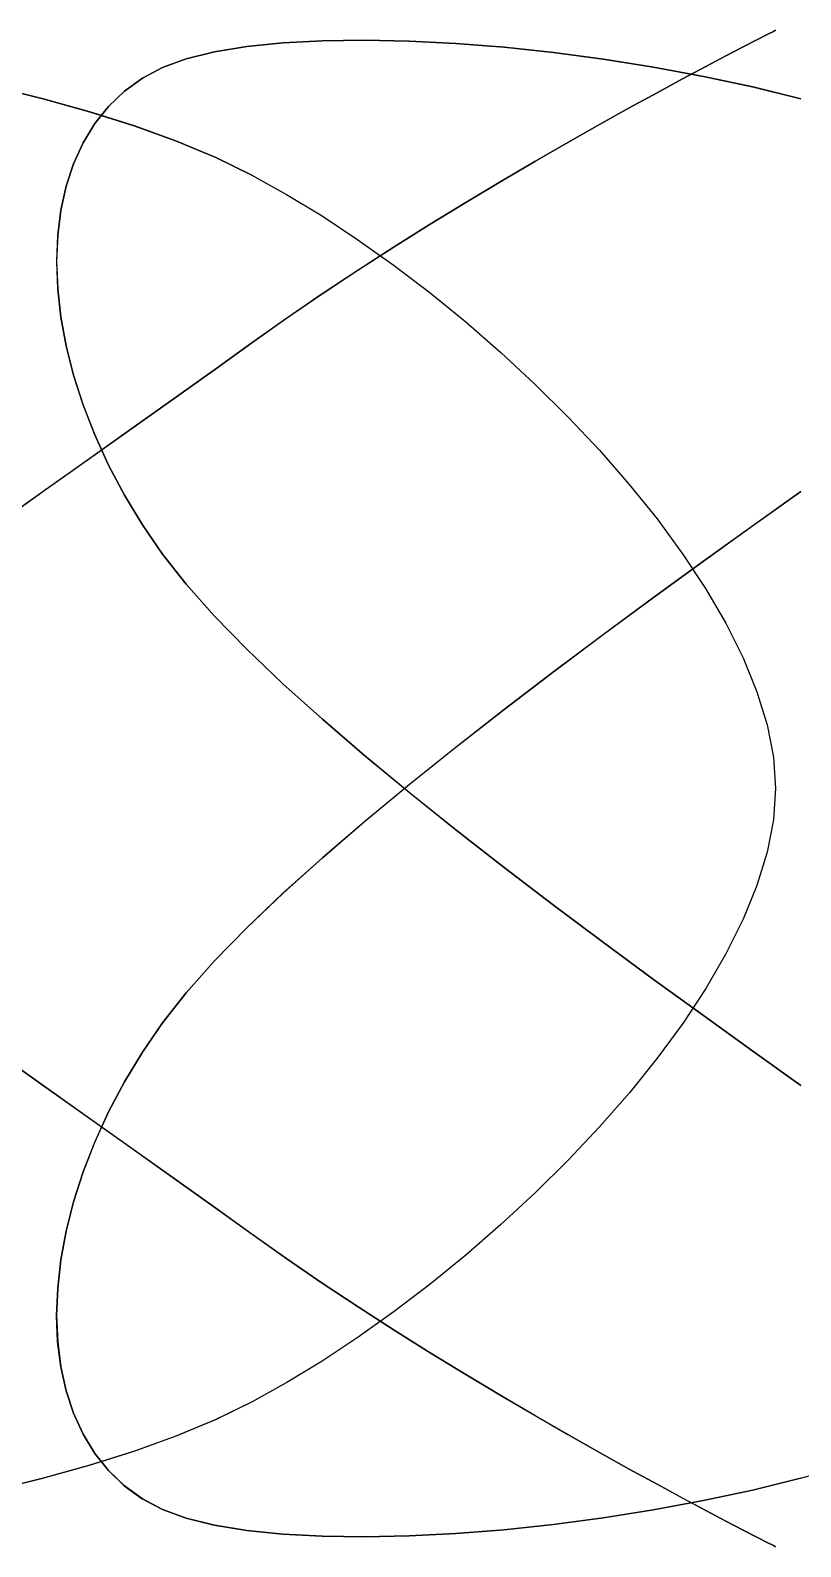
# Model space of a CAD drawing. Header units: metres. Extents: x -872 to 880, y -160 to 160.
# Drawn here: x -397.4 to -234.7, y -160 to 160 of the extents above; entities that cross this region are included whole.
import ezdxf

# ---------------------------------------------------------------- set-up
doc = ezdxf.new("R2010")
doc.units = ezdxf.units.M

msp = doc.modelspace()

# ---------------------------------------------------------------- linework, layer by layer
for p, q in [((-240.45837, 159.7707, -311.76917), (-239.99998, 160.00003, -311.76917)), ((-240.45837, 159.7707, -311.76917), (-239.99998, 160.00003, -311.76917)), ((-239.99998, 160.00003, -311.76917), (-240.4575, 159.77051, -311.76917)), ((-239.99998, 160.00003, -311.76917), (-240.4575, 159.77051, -311.76917)), ((-351.6509, 156.57669, -311.76917), (-344.0233, 157.35823, -311.76917)), ((-351.6509, 156.57669, -311.76917), (-344.0233, 157.35823, -311.76917)), ((-344.02176, 157.3605, -311.76917), (-351.65054, 156.57886, -311.76917)), ((-344.02176, 157.3605, -311.76917), (-351.65054, 156.57886, -311.76917)), ((-344.0233, 157.35823, -311.76917), (-335.70132, 157.80742, -311.76917)), ((-344.0233, 157.35823, -311.76917), (-335.70132, 157.80742, -311.76917)), ((-335.69855, 157.80978, -311.76917), (-344.02176, 157.3605, -311.76917)), ((-335.69855, 157.80978, -311.76917), (-344.02176, 157.3605, -311.76917)), ((-335.70132, 157.80742, -311.76917), (-326.77774, 157.93127, -311.76917)), ((-335.70132, 157.80742, -311.76917), (-326.77774, 157.93127, -311.76917)), ((-326.77356, 157.93372, -311.76917), (-335.69855, 157.80978, -311.76917)), ((-326.77356, 157.93372, -311.76917), (-335.69855, 157.80978, -311.76917)), ((-326.77774, 157.93127, -311.76917), (-317.34518, 157.73683, -311.76917)), ((-326.77774, 157.93127, -311.76917), (-317.34518, 157.73683, -311.76917)), ((-317.33957, 157.73932, -311.76917), (-326.77356, 157.93372, -311.76917)), ((-317.33957, 157.73932, -311.76917), (-326.77356, 157.93372, -311.76917)), ((-317.34518, 157.73683, -311.76917), (-307.49634, 157.23111, -311.76917)), ((-317.34518, 157.73683, -311.76917), (-307.49634, 157.23111, -311.76917)), ((-307.48926, 157.23364, -311.76917), (-317.33957, 157.73932, -311.76917)), ((-307.48926, 157.23364, -311.76917), (-317.33957, 157.73932, -311.76917)), ((-307.49634, 157.23111, -311.76917), (-297.3239, 156.42114, -311.76917)), ((-307.49634, 157.23111, -311.76917), (-297.3239, 156.42114, -311.76917)), ((-297.31534, 156.42369, -311.76917), (-307.48926, 157.23364, -311.76917)), ((-297.31534, 156.42369, -311.76917), (-307.48926, 157.23364, -311.76917)), ((-246.87036, 156.49303, -311.76917), (-243.95088, 157.99683, -311.76917)), ((-246.87036, 156.49303, -311.76917), (-243.95088, 157.99683, -311.76917)), ((-243.94807, 157.99623, -311.76917), (-246.86653, 156.4922, -311.76917)), ((-243.94807, 157.99623, -311.76917), (-246.86653, 156.4922, -311.76917)), ((-243.95088, 157.99683, -311.76917), (-241.79445, 159.09618, -311.76917)), ((-243.95088, 157.99683, -311.76917), (-241.79445, 159.09618, -311.76917)), ((-241.79263, 159.0958, -311.76917), (-243.94807, 157.99623, -311.76917)), ((-241.79263, 159.0958, -311.76917), (-243.94807, 157.99623, -311.76917)), ((-241.79445, 159.09618, -311.76917), (-240.45837, 159.7707, -311.76917)), ((-241.79445, 159.09618, -311.76917), (-240.45837, 159.7707, -311.76917)), ((-240.4575, 159.77051, -311.76917), (-241.79263, 159.0958, -311.76917)), ((-240.4575, 159.77051, -311.76917), (-241.79263, 159.0958, -311.76917)), ((-364.45398, 153.99033, -311.76917), (-369.44318, 152.16939, -311.76917)), ((-364.45398, 153.99033, -311.76917), (-369.44318, 152.16939, -311.76917)), ((-369.44098, 152.16779, -311.76917), (-364.45245, 153.98848, -311.76917)), ((-369.44098, 152.16779, -311.76917), (-364.45245, 153.98848, -311.76917)), ((-358.4922, 155.45781, -311.76917), (-364.45398, 153.99033, -311.76917)), ((-358.4922, 155.45781, -311.76917), (-364.45398, 153.99033, -311.76917)), ((-364.45245, 153.98848, -311.76917), (-358.49152, 155.45578, -311.76917)), ((-364.45245, 153.98848, -311.76917), (-358.49152, 155.45578, -311.76917)), ((-351.65054, 156.57886, -311.76917), (-358.4922, 155.45781, -311.76917)), ((-351.65054, 156.57886, -311.76917), (-358.4922, 155.45781, -311.76917)), ((-358.49152, 155.45578, -311.76917), (-351.6509, 156.57669, -311.76917)), ((-358.49152, 155.45578, -311.76917), (-351.6509, 156.57669, -311.76917)), ((-297.3239, 156.42114, -311.76917), (-286.9206, 155.31395, -311.76917)), ((-297.3239, 156.42114, -311.76917), (-286.9206, 155.31395, -311.76917)), ((-286.9105, 155.3165, -311.76917), (-297.31534, 156.42369, -311.76917)), ((-286.9105, 155.3165, -311.76917), (-297.31534, 156.42369, -311.76917)), ((-286.9206, 155.31395, -311.76917), (-276.379, 153.91655, -311.76917)), ((-286.9206, 155.31395, -311.76917), (-276.379, 153.91655, -311.76917)), ((-276.36746, 153.9191, -311.76917), (-286.9105, 155.3165, -311.76917)), ((-276.36746, 153.9191, -311.76917), (-286.9105, 155.3165, -311.76917)), ((-276.379, 153.91655, -311.76917), (-265.7919, 152.23596, -311.76917)), ((-276.379, 153.91655, -311.76917), (-265.7919, 152.23596, -311.76917)), ((-265.77893, 152.23851, -311.76917), (-276.36746, 153.9191, -311.76917)), ((-265.77893, 152.23851, -311.76917), (-276.36746, 153.9191, -311.76917)), ((-254.76915, 152.3536, -311.76917), (-250.49556, 154.60516, -311.76917)), ((-254.76915, 152.3536, -311.76917), (-250.49556, 154.60516, -311.76917)), ((-250.49068, 154.60408, -311.76917), (-254.76321, 152.35226, -311.76917)), ((-250.49068, 154.60408, -311.76917), (-254.76321, 152.35226, -311.76917)), ((-250.49556, 154.60516, -311.76917), (-246.87036, 156.49303, -311.76917)), ((-250.49556, 154.60516, -311.76917), (-246.87036, 156.49303, -311.76917)), ((-246.86653, 156.4922, -311.76917), (-250.49068, 154.60408, -311.76917)), ((-246.86653, 156.4922, -311.76917), (-250.49068, 154.60408, -311.76917)), ((-369.44318, 152.16939, -311.76917), (-373.69156, 149.91196, -311.76917)), ((-369.44318, 152.16939, -311.76917), (-373.69156, 149.91196, -311.76917)), ((-373.68884, 149.91064, -311.76917), (-369.44098, 152.16779, -311.76917)), ((-373.68884, 149.91064, -311.76917), (-369.44098, 152.16779, -311.76917)), ((-265.7919, 152.23596, -311.76917), (-255.25192, 150.27922, -311.76917)), ((-265.7919, 152.23596, -311.76917), (-255.25192, 150.27922, -311.76917)), ((-255.23761, 150.28177, -311.76917), (-265.77893, 152.23851, -311.76917)), ((-255.23761, 150.28177, -311.76917), (-265.77893, 152.23851, -311.76917)), ((-259.63382, 149.75873, -311.76917), (-254.76915, 152.3536, -311.76917)), ((-259.63382, 149.75873, -311.76917), (-254.76915, 152.3536, -311.76917)), ((-254.76321, 152.35226, -311.76917), (-259.62683, 149.75713, -311.76917)), ((-254.76321, 152.35226, -311.76917), (-259.62683, 149.75713, -311.76917)), ((-404.85175, 148.05334, -311.76917), (-394.6841, 145.56537, -311.76917)), ((-404.85175, 148.05334, -311.76917), (-394.6841, 145.56537, -311.76917)), ((-394.66742, 145.56792, -311.76917), (-404.8362, 148.0559, -311.76917)), ((-394.66742, 145.56792, -311.76917), (-404.8362, 148.0559, -311.76917)), ((-373.69156, 149.91196, -311.76917), (-377.49274, 147.16093, -311.76917)), ((-373.69156, 149.91196, -311.76917), (-377.49274, 147.16093, -311.76917)), ((-377.4895, 147.15996, -311.76917), (-373.68884, 149.91064, -311.76917)), ((-377.4895, 147.15996, -311.76917), (-373.68884, 149.91064, -311.76917)), ((-265.03223, 146.84091, -311.76917), (-259.63382, 149.75873, -311.76917)), ((-265.03223, 146.84091, -311.76917), (-259.63382, 149.75873, -311.76917)), ((-259.62683, 149.75713, -311.76917), (-265.02417, 146.83905, -311.76917)), ((-259.62683, 149.75713, -311.76917), (-265.02417, 146.83905, -311.76917)), ((-255.25192, 150.27922, -311.76917), (-244.85176, 148.05334, -311.76917)), ((-255.25192, 150.27922, -311.76917), (-244.85176, 148.05334, -311.76917)), ((-244.83621, 148.0559, -311.76917), (-255.23761, 150.28177, -311.76917)), ((-244.83621, 148.0559, -311.76917), (-255.23761, 150.28177, -311.76917)), ((-244.85176, 148.05334, -311.76917), (-234.68411, 145.56537, -311.76917)), ((-244.85176, 148.05334, -311.76917), (-234.68411, 145.56537, -311.76917)), ((-234.66743, 145.56792, -311.76917), (-244.83621, 148.0559, -311.76917)), ((-234.66743, 145.56792, -311.76917), (-244.83621, 148.0559, -311.76917)), ((-394.6841, 145.56537, -311.76917), (-384.84164, 142.82231, -311.76917)), ((-394.6841, 145.56537, -311.76917), (-384.84164, 142.82231, -311.76917)), ((-384.82397, 142.82486, -311.76917), (-394.66742, 145.56792, -311.76917)), ((-384.82397, 142.82486, -311.76917), (-394.66742, 145.56792, -311.76917)), ((-377.49274, 147.16093, -311.76917), (-380.84668, 143.94806, -311.76917)), ((-377.49274, 147.16093, -311.76917), (-380.84668, 143.94806, -311.76917)), ((-380.84302, 143.94746, -311.76917), (-377.4895, 147.15996, -311.76917)), ((-380.84302, 143.94746, -311.76917), (-377.4895, 147.15996, -311.76917)), ((-270.9071, 143.62054, -311.76917), (-265.03223, 146.84091, -311.76917)), ((-270.9071, 143.62054, -311.76917), (-265.03223, 146.84091, -311.76917)), ((-265.02417, 146.83905, -311.76917), (-270.89795, 143.61842, -311.76917)), ((-265.02417, 146.83905, -311.76917), (-270.89795, 143.61842, -311.76917)), ((-384.84164, 142.82231, -311.76917), (-375.41705, 139.83119, -311.76917)), ((-384.84164, 142.82231, -311.76917), (-375.41705, 139.83119, -311.76917)), ((-375.39856, 139.83376, -311.76917), (-384.82397, 142.82486, -311.76917)), ((-375.39856, 139.83376, -311.76917), (-384.82397, 142.82486, -311.76917)), ((-380.84668, 143.94806, -311.76917), (-383.75336, 140.30508, -311.76917)), ((-380.84668, 143.94806, -311.76917), (-383.75336, 140.30508, -311.76917)), ((-383.74933, 140.30493, -311.76917), (-380.84302, 143.94746, -311.76917)), ((-383.74933, 140.30493, -311.76917), (-380.84302, 143.94746, -311.76917)), ((-277.20105, 140.11798, -311.76917), (-270.9071, 143.62054, -311.76917)), ((-277.20105, 140.11798, -311.76917), (-270.9071, 143.62054, -311.76917)), ((-270.89795, 143.61842, -311.76917), (-277.1909, 140.11563, -311.76917)), ((-270.89795, 143.61842, -311.76917), (-277.1909, 140.11563, -311.76917)), ((-383.75336, 140.30508, -311.76917), (-386.21283, 136.26378, -311.76917)), ((-383.75336, 140.30508, -311.76917), (-386.21283, 136.26378, -311.76917)), ((-386.20844, 136.26411, -311.76917), (-383.74933, 140.30493, -311.76917)), ((-386.20844, 136.26411, -311.76917), (-383.74933, 140.30493, -311.76917)), ((-375.41705, 139.83119, -311.76917), (-366.50302, 136.59903, -311.76917)), ((-375.41705, 139.83119, -311.76917), (-366.50302, 136.59903, -311.76917)), ((-366.48392, 136.60162, -311.76917), (-375.39856, 139.83376, -311.76917)), ((-366.48392, 136.60162, -311.76917), (-375.39856, 139.83376, -311.76917)), ((-283.85675, 136.35362, -311.76917), (-277.20105, 140.11798, -311.76917)), ((-283.85675, 136.35362, -311.76917), (-277.20105, 140.11798, -311.76917)), ((-277.1909, 140.11563, -311.76917), (-283.8456, 136.35104, -311.76917)), ((-277.1909, 140.11563, -311.76917), (-283.8456, 136.35104, -311.76917)), ((-386.21283, 136.26378, -311.76917), (-388.22504, 131.85591, -311.76917)), ((-386.21283, 136.26378, -311.76917), (-388.22504, 131.85591, -311.76917)), ((-388.2204, 131.85675, -311.76917), (-386.20844, 136.26411, -311.76917)), ((-388.2204, 131.85675, -311.76917), (-386.20844, 136.26411, -311.76917)), ((-366.50302, 136.59903, -311.76917), (-358.1922, 133.13286, -311.76917)), ((-366.50302, 136.59903, -311.76917), (-358.1922, 133.13286, -311.76917)), ((-358.1727, 133.1355, -311.76917), (-366.48392, 136.60162, -311.76917)), ((-358.1727, 133.1355, -311.76917), (-366.48392, 136.60162, -311.76917)), ((-290.81696, 132.34784, -311.76917), (-283.85675, 136.35362, -311.76917)), ((-290.81696, 132.34784, -311.76917), (-283.85675, 136.35362, -311.76917)), ((-283.8456, 136.35104, -311.76917), (-290.80484, 132.34505, -311.76917)), ((-283.8456, 136.35104, -311.76917), (-290.80484, 132.34505, -311.76917)), ((-388.22504, 131.85591, -311.76917), (-389.79004, 127.11323, -311.76917)), ((-388.22504, 131.85591, -311.76917), (-389.79004, 127.11323, -311.76917)), ((-389.78516, 127.1146, -311.76917), (-388.2204, 131.85675, -311.76917)), ((-389.78516, 127.1146, -311.76917), (-388.2204, 131.85675, -311.76917)), ((-358.1922, 133.13286, -311.76917), (-350.57733, 129.4397, -311.76917)), ((-358.1922, 133.13286, -311.76917), (-350.57733, 129.4397, -311.76917)), ((-350.55762, 129.44241, -311.76917), (-358.1727, 133.1355, -311.76917)), ((-350.55762, 129.44241, -311.76917), (-358.1727, 133.1355, -311.76917)), ((-298.0243, 128.121, -311.76917), (-290.81696, 132.34784, -311.76917)), ((-298.0243, 128.121, -311.76917), (-290.81696, 132.34784, -311.76917)), ((-290.80484, 132.34505, -311.76917), (-298.01126, 128.11803, -311.76917)), ((-290.80484, 132.34505, -311.76917), (-298.01126, 128.11803, -311.76917)), ((-350.57733, 129.4397, -311.76917), (-343.2452, 125.3753, -311.76917)), ((-350.57733, 129.4397, -311.76917), (-343.2452, 125.3753, -311.76917)), ((-305.42142, 123.6935, -311.76917), (-298.0243, 128.121, -311.76917)), ((-305.42142, 123.6935, -311.76917), (-298.0243, 128.121, -311.76917)), ((-298.01126, 128.11803, -311.76917), (-305.40753, 123.69037, -311.76917)), ((-298.01126, 128.11803, -311.76917), (-305.40753, 123.69037, -311.76917)), ((-389.79004, 127.11323, -311.76917), (-390.90784, 122.0675, -311.76917)), ((-389.79004, 127.11323, -311.76917), (-390.90784, 122.0675, -311.76917)), ((-390.90277, 122.06942, -311.76917), (-389.78516, 127.1146, -311.76917)), ((-390.90277, 122.06942, -311.76917), (-389.78516, 127.1146, -311.76917)), ((-343.2452, 125.3753, -311.76917), (-335.75903, 120.81729, -311.76917)), ((-343.2452, 125.3753, -311.76917), (-335.75903, 120.81729, -311.76917)), ((-390.90784, 122.0675, -311.76917), (-391.57837, 116.75047, -311.76917)), ((-390.90784, 122.0675, -311.76917), (-391.57837, 116.75047, -311.76917)), ((-391.57318, 116.75295, -311.76917), (-390.90277, 122.06942, -311.76917)), ((-391.57318, 116.75295, -311.76917), (-390.90277, 122.06942, -311.76917)), ((-312.95105, 119.0857, -311.76917), (-305.42142, 123.6935, -311.76917)), ((-312.95105, 119.0857, -311.76917), (-305.42142, 123.6935, -311.76917)), ((-305.40753, 123.69037, -311.76917), (-312.93637, 119.08245, -311.76917)), ((-305.40753, 123.69037, -311.76917), (-312.93637, 119.08245, -311.76917)), ((-335.75903, 120.81729, -311.76917), (-328.17615, 115.80573, -311.76917)), ((-335.75903, 120.81729, -311.76917), (-328.17615, 115.80573, -311.76917)), ((-320.55585, 114.31799, -311.76917), (-312.95105, 119.0857, -311.76917)), ((-320.55585, 114.31799, -311.76917), (-312.95105, 119.0857, -311.76917)), ((-312.93637, 119.08245, -311.76917), (-320.54047, 114.31466, -311.76917)), ((-312.93637, 119.08245, -311.76917), (-320.54047, 114.31466, -311.76917)), ((-391.57837, 116.75047, -311.76917), (-391.80173, 111.193924, -311.76917)), ((-391.57837, 116.75047, -311.76917), (-391.80173, 111.193924, -311.76917)), ((-391.79645, 111.19696, -311.76917), (-391.57318, 116.75295, -311.76917)), ((-391.79645, 111.19696, -311.76917), (-391.57318, 116.75295, -311.76917)), ((-328.17615, 115.80573, -311.76917), (-320.55383, 110.380646, -311.76917)), ((-328.17615, 115.80573, -311.76917), (-320.55383, 110.380646, -311.76917)), ((-328.17847, 109.41074, -311.76917), (-320.55585, 114.31799, -311.76917)), ((-328.17847, 109.41074, -311.76917), (-320.55585, 114.31799, -311.76917)), ((-320.54047, 114.31466, -311.76917), (-328.16248, 109.40737, -311.76917)), ((-320.54047, 114.31466, -311.76917), (-328.16248, 109.40737, -311.76917)), ((-391.80173, 111.193924, -311.76917), (-391.57788, 105.42961, -311.76917)), ((-391.80173, 111.193924, -311.76917), (-391.57788, 105.42961, -311.76917)), ((-391.57257, 105.43319, -311.76917), (-391.79645, 111.19696, -311.76917)), ((-391.57257, 105.43319, -311.76917), (-391.79645, 111.19696, -311.76917)), ((-335.76163, 104.38434, -311.76917), (-328.17847, 109.41074, -311.76917)), ((-335.76163, 104.38434, -311.76917), (-328.17847, 109.41074, -311.76917)), ((-328.16248, 109.40737, -311.76917), (-335.7451, 104.380974, -311.76917)), ((-328.16248, 109.40737, -311.76917), (-335.7451, 104.380974, -311.76917)), ((-320.55383, 110.380646, -311.76917), (-312.94946, 104.58205, -311.76917)), ((-320.55383, 110.380646, -311.76917), (-312.94946, 104.58205, -311.76917)), ((-391.57788, 105.42961, -311.76917), (-390.9068, 99.48929, -311.76917)), ((-391.57788, 105.42961, -311.76917), (-390.9068, 99.48929, -311.76917)), ((-390.90152, 99.4934, -311.76917), (-391.57257, 105.43319, -311.76917)), ((-390.90152, 99.4934, -311.76917), (-391.57257, 105.43319, -311.76917)), ((-343.248, 99.259155, -311.76917), (-335.76163, 104.38434, -311.76917)), ((-343.248, 99.259155, -311.76917), (-335.76163, 104.38434, -311.76917)), ((-335.7451, 104.380974, -311.76917), (-343.23102, 99.255844, -311.76917)), ((-335.7451, 104.380974, -311.76917), (-343.23102, 99.255844, -311.76917)), ((-312.94946, 104.58205, -311.76917), (-305.42026, 98.44996, -311.76917)), ((-312.94946, 104.58205, -311.76917), (-305.42026, 98.44996, -311.76917)), ((-390.9068, 99.48929, -311.76917), (-389.7885, 93.404724, -311.76917)), ((-390.9068, 99.48929, -311.76917), (-389.7885, 93.404724, -311.76917)), ((-389.78333, 93.40934, -311.76917), (-390.90152, 99.4934, -311.76917)), ((-389.78333, 93.40934, -311.76917), (-390.90152, 99.4934, -311.76917)), ((-350.58023, 94.055595, -311.76917), (-343.248, 99.259155, -311.76917)), ((-350.58023, 94.055595, -311.76917), (-343.248, 99.259155, -311.76917)), ((-343.23102, 99.255844, -311.76917), (-350.56293, 94.05237, -311.76917)), ((-343.23102, 99.255844, -311.76917), (-350.56293, 94.05237, -311.76917)), ((-305.42026, 98.44996, -311.76917), (-298.02356, 92.0244, -311.76917)), ((-305.42026, 98.44996, -311.76917), (-298.02356, 92.0244, -311.76917)), ((-389.7885, 93.404724, -311.76917), (-388.22305, 87.20768, -311.76917)), ((-389.7885, 93.404724, -311.76917), (-388.22305, 87.20768, -311.76917)), ((-388.21796, 87.21276, -311.76917), (-389.78333, 93.40934, -311.76917)), ((-388.21796, 87.21276, -311.76917), (-389.78333, 93.40934, -311.76917)), ((-358.19513, 88.58215, -311.76917), (-350.58023, 94.055595, -311.76917)), ((-358.19513, 88.58215, -311.76917), (-350.58023, 94.055595, -311.76917)), ((-350.56293, 94.05237, -311.76917), (-358.17755, 88.5791, -311.76917)), ((-350.56293, 94.05237, -311.76917), (-358.17755, 88.5791, -311.76917)), ((-298.02356, 92.0244, -311.76917), (-290.8167, 85.34539, -311.76917)), ((-298.02356, 92.0244, -311.76917), (-290.8167, 85.34539, -311.76917)), ((-388.22305, 87.20768, -311.76917), (-386.2104, 80.92991, -311.76917)), ((-388.22305, 87.20768, -311.76917), (-386.2104, 80.92991, -311.76917)), ((-386.2054, 80.93542, -311.76917), (-388.21796, 87.21276, -311.76917)), ((-386.2054, 80.93542, -311.76917), (-388.21796, 87.21276, -311.76917)), ((-366.50586, 82.66341, -311.76917), (-358.19513, 88.58215, -311.76917)), ((-366.50586, 82.66341, -311.76917), (-358.19513, 88.58215, -311.76917)), ((-358.17755, 88.5791, -311.76917), (-366.48816, 82.660645, -311.76917)), ((-358.17755, 88.5791, -311.76917), (-366.48816, 82.660645, -311.76917)), ((-290.8167, 85.34539, -311.76917), (-283.85696, 78.45295, -311.76917)), ((-290.8167, 85.34539, -311.76917), (-283.85696, 78.45295, -311.76917)), ((-386.2104, 80.92991, -311.76917), (-383.75052, 74.60318, -311.76917)), ((-386.2104, 80.92991, -311.76917), (-383.75052, 74.60318, -311.76917)), ((-383.74573, 74.60906, -311.76917), (-386.2054, 80.93542, -311.76917)), ((-383.74573, 74.60906, -311.76917), (-386.2054, 80.93542, -311.76917)), ((-375.4198, 76.34373, -311.76917), (-366.50586, 82.66341, -311.76917)), ((-375.4198, 76.34373, -311.76917), (-366.50586, 82.66341, -311.76917)), ((-366.48816, 82.660645, -311.76917), (-375.40204, 76.34133, -311.76917)), ((-366.48816, 82.660645, -311.76917), (-375.40204, 76.34133, -311.76917)), ((-283.85696, 78.45295, -311.76917), (-277.20166, 71.3871, -311.76917)), ((-283.85696, 78.45295, -311.76917), (-277.20166, 71.3871, -311.76917)), ((-384.84424, 69.66748, -311.76917), (-375.4198, 76.34373, -311.76917)), ((-384.84424, 69.66748, -311.76917), (-375.4198, 76.34373, -311.76917)), ((-375.40204, 76.34133, -311.76917), (-384.82648, 69.66553, -311.76917)), ((-375.40204, 76.34133, -311.76917), (-384.82648, 69.66553, -311.76917)), ((-383.75052, 74.60318, -311.76917), (-380.84344, 68.25925, -311.76917)), ((-383.75052, 74.60318, -311.76917), (-380.84344, 68.25925, -311.76917)), ((-380.83893, 68.26544, -311.76917), (-383.74573, 74.60906, -311.76917)), ((-380.83893, 68.26544, -311.76917), (-383.74573, 74.60906, -311.76917)), ((-277.20166, 71.3871, -311.76917), (-270.90808, 64.18786, -311.76917)), ((-277.20166, 71.3871, -311.76917), (-270.90808, 64.18786, -311.76917)), ((-394.68652, 62.67904, -311.76917), (-384.84424, 69.66748, -311.76917)), ((-394.68652, 62.67904, -311.76917), (-384.84424, 69.66748, -311.76917)), ((-384.82648, 69.66553, -311.76917), (-394.66882, 62.67759, -311.76917)), ((-384.82648, 69.66553, -311.76917), (-394.66882, 62.67759, -311.76917)), ((-380.84344, 68.25925, -311.76917), (-377.48923, 61.92988, -311.76917)), ((-380.84344, 68.25925, -311.76917), (-377.48923, 61.92988, -311.76917)), ((-377.485, 61.936317, -311.76917), (-380.83893, 68.26544, -311.76917)), ((-377.485, 61.936317, -311.76917), (-380.83893, 68.26544, -311.76917)), ((-270.90808, 64.18786, -311.76917), (-265.03357, 56.89525, -311.76917)), ((-270.90808, 64.18786, -311.76917), (-265.03357, 56.89525, -311.76917)), ((-404.85397, 55.422775, -311.76917), (-394.68652, 62.67904, -311.76917)), ((-404.85397, 55.422775, -311.76917), (-394.68652, 62.67904, -311.76917)), ((-394.66882, 62.67759, -311.76917), (-404.8364, 55.421875, -311.76917)), ((-394.66882, 62.67759, -311.76917), (-404.8364, 55.421875, -311.76917)), ((-377.48923, 61.92988, -311.76917), (-373.6878, 55.64683, -311.76917)), ((-377.48923, 61.92988, -311.76917), (-373.6878, 55.64683, -311.76917)), ((-373.68387, 55.65344, -311.76917), (-377.485, 61.936317, -311.76917)), ((-373.68387, 55.65344, -311.76917), (-377.485, 61.936317, -311.76917)), ((-244.85397, 55.422775, -311.76917), (-234.68652, 62.67904, -311.76917)), ((-244.85397, 55.422775, -311.76917), (-234.68652, 62.67904, -311.76917)), ((-234.66882, 62.67759, -311.76917), (-244.8364, 55.421875, -311.76917)), ((-234.66882, 62.67759, -311.76917), (-244.8364, 55.421875, -311.76917)), ((-373.6878, 55.64683, -311.76917), (-369.4392, 49.441868, -311.76917)), ((-373.6878, 55.64683, -311.76917), (-369.4392, 49.441868, -311.76917)), ((-369.43567, 49.448593, -311.76917), (-373.68387, 55.65344, -311.76917)), ((-369.43567, 49.448593, -311.76917), (-373.68387, 55.65344, -311.76917)), ((-265.03357, 56.89525, -311.76917), (-259.63538, 49.549286, -311.76917)), ((-265.03357, 56.89525, -311.76917), (-259.63538, 49.549286, -311.76917)), ((-255.25389, 47.943054, -311.76917), (-244.85397, 55.422775, -311.76917)), ((-255.25389, 47.943054, -311.76917), (-244.85397, 55.422775, -311.76917)), ((-244.8364, 55.421875, -311.76917), (-255.23653, 47.942738, -311.76917)), ((-244.8364, 55.421875, -311.76917), (-255.23653, 47.942738, -311.76917)), ((-369.4392, 49.441868, -311.76917), (-364.44986, 43.095127, -311.76917)), ((-369.4392, 49.441868, -311.76917), (-364.44986, 43.095127, -311.76917)), ((-364.44678, 43.10183, -311.76917), (-369.43567, 49.448593, -311.76917)), ((-364.44678, 43.10183, -311.76917), (-369.43567, 49.448593, -311.76917)), ((-259.63538, 49.549286, -311.76917), (-254.77089, 42.189995, -311.76917)), ((-259.63538, 49.549286, -311.76917), (-254.77089, 42.189995, -311.76917)), ((-265.79364, 40.284245, -311.76917), (-255.25389, 47.943054, -311.76917)), ((-265.79364, 40.284245, -311.76917), (-255.25389, 47.943054, -311.76917)), ((-255.23653, 47.942738, -311.76917), (-265.77652, 40.28454, -311.76917)), ((-255.23653, 47.942738, -311.76917), (-265.77652, 40.28454, -311.76917)), ((-364.44986, 43.095127, -311.76917), (-358.488, 36.39512, -311.76917)), ((-364.44986, 43.095127, -311.76917), (-358.488, 36.39512, -311.76917)), ((-358.48553, 36.401722, -311.76917), (-364.44678, 43.10183, -311.76917)), ((-358.48553, 36.401722, -311.76917), (-364.44678, 43.10183, -311.76917)), ((-254.77089, 42.189995, -311.76917), (-250.49736, 34.85739, -311.76917)), ((-254.77089, 42.189995, -311.76917), (-250.49736, 34.85739, -311.76917)), ((-276.38052, 32.49072, -311.76917), (-265.79364, 40.284245, -311.76917)), ((-276.38052, 32.49072, -311.76917), (-265.79364, 40.284245, -311.76917)), ((-265.77652, 40.28454, -311.76917), (-276.3637, 32.49164, -311.76917)), ((-265.77652, 40.28454, -311.76917), (-276.3637, 32.49164, -311.76917)), ((-358.488, 36.39512, -311.76917), (-351.64636, 29.386211, -311.76917)), ((-358.488, 36.39512, -311.76917), (-351.64636, 29.386211, -311.76917)), ((-351.6446, 29.392637, -311.76917), (-358.48553, 36.401722, -311.76917)), ((-351.6446, 29.392637, -311.76917), (-358.48553, 36.401722, -311.76917)), ((-286.92188, 24.606842, -311.76917), (-276.38052, 32.49072, -311.76917)), ((-286.92188, 24.606842, -311.76917), (-276.38052, 32.49072, -311.76917)), ((-276.3637, 32.49164, -311.76917), (-286.90546, 24.60839, -311.76917)), ((-276.3637, 32.49164, -311.76917), (-286.90546, 24.60839, -311.76917)), ((-250.49736, 34.85739, -311.76917), (-246.8721, 27.591497, -311.76917)), ((-250.49736, 34.85739, -311.76917), (-246.8721, 27.591497, -311.76917)), ((-351.64636, 29.386211, -311.76917), (-344.01758, 22.112762, -311.76917)), ((-351.64636, 29.386211, -311.76917), (-344.01758, 22.112762, -311.76917)), ((-344.01663, 22.118942, -311.76917), (-351.6446, 29.392637, -311.76917)), ((-344.01663, 22.118942, -311.76917), (-351.6446, 29.392637, -311.76917)), ((-246.8721, 27.591497, -311.76917), (-243.95242, 20.432333, -311.76917)), ((-246.8721, 27.591497, -311.76917), (-243.95242, 20.432333, -311.76917)), ((-297.325, 16.676987, -311.76917), (-286.92188, 24.606842, -311.76917)), ((-297.325, 16.676987, -311.76917), (-286.92188, 24.606842, -311.76917)), ((-286.90546, 24.60839, -311.76917), (-297.309, 16.679155, -311.76917)), ((-286.90546, 24.60839, -311.76917), (-297.309, 16.679155, -311.76917)), ((-344.01758, 22.112762, -311.76917), (-335.6944, 14.619129, -311.76917)), ((-344.01758, 22.112762, -311.76917), (-335.6944, 14.619129, -311.76917)), ((-335.69437, 14.625005, -311.76917), (-344.01663, 22.118942, -311.76917)), ((-335.69437, 14.625005, -311.76917), (-344.01663, 22.118942, -311.76917)), ((-243.95242, 20.432333, -311.76917), (-241.79564, 13.419918, -311.76917)), ((-243.95242, 20.432333, -311.76917), (-241.79564, 13.419918, -311.76917)), ((-307.49728, 8.745522, -311.76917), (-297.325, 16.676987, -311.76917)), ((-307.49728, 8.745522, -311.76917), (-297.325, 16.676987, -311.76917)), ((-297.309, 16.679155, -311.76917), (-307.48172, 8.74829, -311.76917)), ((-297.309, 16.679155, -311.76917), (-307.48172, 8.74829, -311.76917)), ((-335.6944, 14.619129, -311.76917), (-326.76953, 6.94967, -311.76917)), ((-335.6944, 14.619129, -311.76917), (-326.76953, 6.94967, -311.76917)), ((-326.7705, 6.955189, -311.76917), (-335.69437, 14.625005, -311.76917)), ((-326.7705, 6.955189, -311.76917), (-335.69437, 14.625005, -311.76917)), ((-241.79564, 13.419918, -311.76917), (-240.45906, 6.594273, -311.76917)), ((-241.79564, 13.419918, -311.76917), (-240.45906, 6.594273, -311.76917)), ((-317.33765, -0.846139, -311.76917), (-326.7705, 6.955189, -311.76917)), ((-317.33765, -0.846139, -311.76917), (-326.7705, 6.955189, -311.76917)), ((-326.76953, 6.94967, -311.76917), (-317.33566, -0.851257, -311.76917)), ((-326.76953, 6.94967, -311.76917), (-317.33566, -0.851257, -311.76917)), ((-317.346, 0.856816, -311.76917), (-307.49728, 8.745522, -311.76917)), ((-317.346, 0.856816, -311.76917), (-307.49728, 8.745522, -311.76917)), ((-307.48172, 8.74829, -311.76917), (-317.33093, 0.860153, -311.76917)), ((-307.48172, 8.74829, -311.76917), (-317.33093, 0.860153, -311.76917)), ((-240.45906, 6.594273, -311.76917), (-239.99998, -0.004583, -311.76917)), ((-240.45906, 6.594273, -311.76917), (-239.99998, -0.004583, -311.76917)), ((-326.77847, -6.944762, -311.76917), (-317.346, 0.856816, -311.76917)), ((-326.77847, -6.944762, -311.76917), (-317.346, 0.856816, -311.76917)), ((-317.33093, 0.860153, -311.76917), (-326.76395, -6.940898, -311.76917)), ((-317.33093, 0.860153, -311.76917), (-326.76395, -6.940898, -311.76917)), ((-307.4886, -8.734611, -311.76917), (-317.33765, -0.846139, -311.76917)), ((-307.4886, -8.734611, -311.76917), (-317.33765, -0.846139, -311.76917)), ((-317.33566, -0.851257, -311.76917), (-307.48547, -8.739294, -311.76917)), ((-317.33566, -0.851257, -311.76917), (-307.48547, -8.739294, -311.76917)), ((-239.99998, -0.004583, -311.76917), (-240.45651, -6.60342, -311.76917)), ((-239.99998, -0.004583, -311.76917), (-240.45651, -6.60342, -311.76917)), ((-335.70203, -14.614841, -311.76917), (-326.77847, -6.944762, -311.76917)), ((-335.70203, -14.614841, -311.76917), (-326.77847, -6.944762, -311.76917)), ((-326.76395, -6.940898, -311.76917), (-335.68808, -14.610506, -311.76917)), ((-326.76395, -6.940898, -311.76917), (-335.68808, -14.610506, -311.76917)), ((-297.31592, -16.665861, -311.76917), (-307.4886, -8.734611, -311.76917)), ((-297.31592, -16.665861, -311.76917), (-307.4886, -8.734611, -311.76917)), ((-307.48547, -8.739294, -311.76917), (-297.3117, -16.670082, -311.76917)), ((-307.48547, -8.739294, -311.76917), (-297.3117, -16.670082, -311.76917)), ((-240.45651, -6.60342, -311.76917), (-241.79028, -13.429016, -311.76917)), ((-240.45651, -6.60342, -311.76917), (-241.79028, -13.429016, -311.76917)), ((-344.02405, -22.109055, -311.76917), (-335.70203, -14.614841, -311.76917)), ((-344.02405, -22.109055, -311.76917), (-335.70203, -14.614841, -311.76917)), ((-335.68808, -14.610506, -311.76917), (-344.01068, -22.104311, -311.76917)), ((-335.68808, -14.610506, -311.76917), (-344.01068, -22.104311, -311.76917)), ((-241.79028, -13.429016, -311.76917), (-243.94406, -20.441353, -311.76917)), ((-241.79028, -13.429016, -311.76917), (-243.94406, -20.441353, -311.76917)), ((-286.91235, -24.595524, -311.76917), (-297.31592, -16.665861, -311.76917)), ((-286.91235, -24.595524, -311.76917), (-297.31592, -16.665861, -311.76917)), ((-297.3117, -16.670082, -311.76917), (-286.90704, -24.599266, -311.76917)), ((-297.3117, -16.670082, -311.76917), (-286.90704, -24.599266, -311.76917)), ((-351.6518, -29.38303, -311.76917), (-344.02405, -22.109055, -311.76917)), ((-351.6518, -29.38303, -311.76917), (-344.02405, -22.109055, -311.76917)), ((-344.01068, -22.104311, -311.76917), (-351.63907, -29.377956, -311.76917)), ((-344.01068, -22.104311, -311.76917), (-351.63907, -29.377956, -311.76917)), ((-243.94406, -20.441353, -311.76917), (-246.86057, -27.60041, -311.76917)), ((-243.94406, -20.441353, -311.76917), (-246.86057, -27.60041, -311.76917)), ((-276.3706, -32.479233, -311.76917), (-286.91235, -24.595524, -311.76917)), ((-276.3706, -32.479233, -311.76917), (-286.91235, -24.595524, -311.76917)), ((-286.90704, -24.599266, -311.76917), (-276.3642, -32.482483, -311.76917)), ((-286.90704, -24.599266, -311.76917), (-276.3642, -32.482483, -311.76917)), ((-246.86057, -27.60041, -311.76917), (-250.48254, -34.866173, -311.76917)), ((-246.86057, -27.60041, -311.76917), (-250.48254, -34.866173, -311.76917)), ((-358.4926, -36.3924, -311.76917), (-351.6518, -29.38303, -311.76917)), ((-358.4926, -36.3924, -311.76917), (-351.6518, -29.38303, -311.76917)), ((-351.63907, -29.377956, -311.76917), (-358.48053, -36.387085, -311.76917)), ((-351.63907, -29.377956, -311.76917), (-358.48053, -36.387085, -311.76917)), ((-265.78333, -40.27262, -311.76917), (-276.3706, -32.479233, -311.76917)), ((-265.78333, -40.27262, -311.76917), (-276.3706, -32.479233, -311.76917)), ((-276.3642, -32.482483, -311.76917), (-265.77585, -40.27538, -311.76917)), ((-276.3642, -32.482483, -311.76917), (-265.77585, -40.27538, -311.76917)), ((-250.48254, -34.866173, -311.76917), (-254.75273, -42.198624, -311.76917)), ((-250.48254, -34.866173, -311.76917), (-254.75273, -42.198624, -311.76917)), ((-364.45383, -43.092793, -311.76917), (-358.4926, -36.3924, -311.76917)), ((-364.45383, -43.092793, -311.76917), (-358.4926, -36.3924, -311.76917)), ((-358.48053, -36.387085, -311.76917), (-364.44244, -43.087337, -311.76917)), ((-358.48053, -36.387085, -311.76917), (-364.44244, -43.087337, -311.76917)), ((-255.24323, -47.93132, -311.76917), (-265.78333, -40.27262, -311.76917)), ((-255.24323, -47.93132, -311.76917), (-265.78333, -40.27262, -311.76917)), ((-265.77585, -40.27538, -311.76917), (-255.23473, -47.933594, -311.76917)), ((-265.77585, -40.27538, -311.76917), (-255.23473, -47.933594, -311.76917)), ((-369.44278, -49.439835, -311.76917), (-364.45383, -43.092793, -311.76917)), ((-369.44278, -49.439835, -311.76917), (-364.45383, -43.092793, -311.76917)), ((-364.44244, -43.087337, -311.76917), (-369.43207, -49.434357, -311.76917)), ((-364.44244, -43.087337, -311.76917), (-369.43207, -49.434357, -311.76917)), ((-254.75273, -42.198624, -311.76917), (-259.61386, -49.557743, -311.76917)), ((-254.75273, -42.198624, -311.76917), (-259.61386, -49.557743, -311.76917)), ((-244.84297, -55.410965, -311.76917), (-255.24323, -47.93132, -311.76917)), ((-244.84297, -55.410965, -311.76917), (-255.24323, -47.93132, -311.76917)), ((-255.23473, -47.933594, -311.76917), (-244.83351, -55.412773, -311.76917)), ((-255.23473, -47.933594, -311.76917), (-244.83351, -55.412773, -311.76917)), ((-373.69122, -55.645027, -311.76917), (-369.44278, -49.439835, -311.76917)), ((-373.69122, -55.645027, -311.76917), (-369.44278, -49.439835, -311.76917)), ((-369.43207, -49.434357, -311.76917), (-373.68118, -55.639626, -311.76917)), ((-369.43207, -49.434357, -311.76917), (-373.68118, -55.639626, -311.76917)), ((-259.61386, -49.557743, -311.76917), (-265.00867, -56.903515, -311.76917)), ((-259.61386, -49.557743, -311.76917), (-265.00867, -56.903515, -311.76917)), ((-394.67526, -62.66719, -311.76917), (-404.843, -55.410965, -311.76917)), ((-394.67526, -62.66719, -311.76917), (-404.843, -55.410965, -311.76917)), ((-404.83353, -55.412773, -311.76917), (-394.66492, -62.668556, -311.76917)), ((-404.83353, -55.412773, -311.76917), (-394.66492, -62.668556, -311.76917)), ((-377.4928, -61.928253, -311.76917), (-373.69122, -55.645027, -311.76917)), ((-377.4928, -61.928253, -311.76917), (-373.69122, -55.645027, -311.76917)), ((-373.68118, -55.639626, -311.76917), (-377.48334, -61.92308, -311.76917)), ((-373.68118, -55.639626, -311.76917), (-377.48334, -61.92308, -311.76917)), ((-265.00867, -56.903515, -311.76917), (-270.87988, -64.19592, -311.76917)), ((-265.00867, -56.903515, -311.76917), (-270.87988, -64.19592, -311.76917)), ((-234.67526, -62.66719, -311.76917), (-244.84297, -55.410965, -311.76917)), ((-234.67526, -62.66719, -311.76917), (-244.84297, -55.410965, -311.76917)), ((-244.83351, -55.412773, -311.76917), (-234.66493, -62.668556, -311.76917)), ((-244.83351, -55.412773, -311.76917), (-234.66493, -62.668556, -311.76917)), ((-384.83276, -69.65563, -311.76917), (-394.67526, -62.66719, -311.76917)), ((-384.83276, -69.65563, -311.76917), (-394.67526, -62.66719, -311.76917)), ((-394.66492, -62.668556, -311.76917), (-384.82166, -69.656586, -311.76917)), ((-394.66492, -62.668556, -311.76917), (-384.82166, -69.656586, -311.76917)), ((-380.84735, -68.25776, -311.76917), (-377.4928, -61.928253, -311.76917)), ((-380.84735, -68.25776, -311.76917), (-377.4928, -61.928253, -311.76917)), ((-377.48334, -61.92308, -311.76917), (-380.8385, -68.25293, -311.76917)), ((-377.48334, -61.92308, -311.76917), (-380.8385, -68.25293, -311.76917)), ((-270.87988, -64.19592, -311.76917), (-277.17023, -71.39494, -311.76917)), ((-270.87988, -64.19592, -311.76917), (-277.17023, -71.39494, -311.76917)), ((-375.40817, -76.33192, -311.76917), (-384.83276, -69.65563, -311.76917)), ((-375.40817, -76.33192, -311.76917), (-384.83276, -69.65563, -311.76917)), ((-384.82166, -69.656586, -311.76917), (-375.39642, -76.332504, -311.76917)), ((-384.82166, -69.656586, -311.76917), (-375.39642, -76.332504, -311.76917)), ((-383.75494, -74.60178, -311.76917), (-380.84735, -68.25776, -311.76917)), ((-383.75494, -74.60178, -311.76917), (-380.84735, -68.25776, -311.76917)), ((-380.8385, -68.25293, -311.76917), (-383.74664, -74.597404, -311.76917)), ((-380.8385, -68.25293, -311.76917), (-383.74664, -74.597404, -311.76917)), ((-277.17023, -71.39494, -311.76917), (-283.82248, -78.46056, -311.76917)), ((-277.17023, -71.39494, -311.76917), (-283.82248, -78.46056, -311.76917)), ((-386.2155, -80.92857, -311.76917), (-383.75494, -74.60178, -311.76917)), ((-386.2155, -80.92857, -311.76917), (-383.75494, -74.60178, -311.76917)), ((-383.74664, -74.597404, -311.76917), (-386.20773, -80.92473, -311.76917)), ((-383.74664, -74.597404, -311.76917), (-386.20773, -80.92473, -311.76917)), ((-366.49417, -82.65169, -311.76917), (-375.40817, -76.33192, -311.76917)), ((-366.49417, -82.65169, -311.76917), (-375.40817, -76.33192, -311.76917)), ((-375.39642, -76.332504, -311.76917), (-366.4819, -82.65195, -311.76917)), ((-375.39642, -76.332504, -311.76917), (-366.4819, -82.65195, -311.76917)), ((-283.82248, -78.46056, -311.76917), (-290.77936, -85.35276, -311.76917)), ((-283.82248, -78.46056, -311.76917), (-290.77936, -85.35276, -311.76917)), ((-388.22903, -87.206375, -311.76917), (-386.2155, -80.92857, -311.76917)), ((-388.22903, -87.206375, -311.76917), (-386.2155, -80.92857, -311.76917)), ((-386.20773, -80.92473, -311.76917), (-388.2218, -87.20313, -311.76917)), ((-386.20773, -80.92473, -311.76917), (-388.2218, -87.20313, -311.76917)), ((-358.18344, -88.57057, -311.76917), (-366.49417, -82.65169, -311.76917)), ((-358.18344, -88.57057, -311.76917), (-366.49417, -82.65169, -311.76917)), ((-366.4819, -82.65195, -311.76917), (-358.17084, -88.570564, -311.76917)), ((-366.4819, -82.65195, -311.76917), (-358.17084, -88.570564, -311.76917)), ((-290.77936, -85.35276, -311.76917), (-297.98358, -92.031525, -311.76917)), ((-290.77936, -85.35276, -311.76917), (-297.98358, -92.031525, -311.76917)), ((-389.79544, -93.40343, -311.76917), (-388.22903, -87.206375, -311.76917)), ((-389.79544, -93.40343, -311.76917), (-388.22903, -87.206375, -311.76917)), ((-388.2218, -87.20313, -311.76917), (-389.78876, -93.40085, -311.76917)), ((-388.2218, -87.20313, -311.76917), (-389.78876, -93.40085, -311.76917)), ((-350.5687, -94.044205, -311.76917), (-358.18344, -88.57057, -311.76917)), ((-350.5687, -94.044205, -311.76917), (-358.18344, -88.57057, -311.76917)), ((-358.17084, -88.570564, -311.76917), (-350.55588, -94.04399, -311.76917)), ((-358.17084, -88.570564, -311.76917), (-350.55588, -94.04399, -311.76917)), ((-297.98358, -92.031525, -311.76917), (-305.37787, -98.45683, -311.76917)), ((-297.98358, -92.031525, -311.76917), (-305.37787, -98.45683, -311.76917)), ((-390.91473, -99.487976, -311.76917), (-389.79544, -93.40343, -311.76917)), ((-390.91473, -99.487976, -311.76917), (-389.79544, -93.40343, -311.76917)), ((-389.78876, -93.40085, -311.76917), (-390.90863, -99.4861, -311.76917)), ((-389.78876, -93.40085, -311.76917), (-390.90863, -99.4861, -311.76917)), ((-343.2367, -99.24807, -311.76917), (-350.5687, -94.044205, -311.76917)), ((-343.2367, -99.24807, -311.76917), (-350.5687, -94.044205, -311.76917)), ((-350.55588, -94.04399, -311.76917), (-343.22388, -99.24767, -311.76917)), ((-350.55588, -94.04399, -311.76917), (-343.22388, -99.24767, -311.76917)), ((-305.37787, -98.45683, -311.76917), (-312.905, -104.58867, -311.76917)), ((-305.37787, -98.45683, -311.76917), (-312.905, -104.58867, -311.76917)), ((-391.58682, -105.42826, -311.76917), (-390.91473, -99.487976, -311.76917)), ((-391.58682, -105.42826, -311.76917), (-390.91473, -99.487976, -311.76917)), ((-390.90863, -99.4861, -311.76917), (-391.58142, -105.42712, -311.76917)), ((-390.90863, -99.4861, -311.76917), (-391.58142, -105.42712, -311.76917)), ((-335.7507, -104.37364, -311.76917), (-343.2367, -99.24807, -311.76917)), ((-335.7507, -104.37364, -311.76917), (-343.2367, -99.24807, -311.76917)), ((-343.22388, -99.24767, -311.76917), (-335.73798, -104.37312, -311.76917)), ((-343.22388, -99.24767, -311.76917), (-335.73798, -104.37312, -311.76917)), ((-391.8117, -111.192535, -311.76917), (-391.58682, -105.42826, -311.76917)), ((-391.8117, -111.192535, -311.76917), (-391.58682, -105.42826, -311.76917)), ((-391.58142, -105.42712, -311.76917), (-391.80707, -111.19213, -311.76917)), ((-391.58142, -105.42712, -311.76917), (-391.80707, -111.19213, -311.76917)), ((-328.16797, -109.40053, -311.76917), (-335.7507, -104.37364, -311.76917)), ((-328.16797, -109.40053, -311.76917), (-335.7507, -104.37364, -311.76917)), ((-335.73798, -104.37312, -311.76917), (-328.15552, -109.39992, -311.76917)), ((-335.73798, -104.37312, -311.76917), (-328.15552, -109.39992, -311.76917)), ((-312.905, -104.58867, -311.76917), (-320.5077, -110.38702, -311.76917)), ((-312.905, -104.58867, -311.76917), (-320.5077, -110.38702, -311.76917)), ((-391.5894, -116.74904, -311.76917), (-391.8117, -111.192535, -311.76917)), ((-391.5894, -116.74904, -311.76917), (-391.8117, -111.192535, -311.76917)), ((-391.80707, -111.19213, -311.76917), (-391.58557, -116.74937, -311.76917)), ((-391.80707, -111.19213, -311.76917), (-391.58557, -116.74937, -311.76917)), ((-320.5459, -114.308334, -311.76917), (-328.16797, -109.40053, -311.76917)), ((-320.5459, -114.308334, -311.76917), (-328.16797, -109.40053, -311.76917)), ((-328.15552, -109.39992, -311.76917), (-320.53375, -114.30766, -311.76917)), ((-328.15552, -109.39992, -311.76917), (-320.53375, -114.30766, -311.76917)), ((-320.5077, -110.38702, -311.76917), (-328.12866, -115.81185, -311.76917)), ((-320.5077, -110.38702, -311.76917), (-328.12866, -115.81185, -311.76917)), ((-312.9417, -119.076675, -311.76917), (-320.5459, -114.308334, -311.76917)), ((-312.9417, -119.076675, -311.76917), (-320.5459, -114.308334, -311.76917)), ((-320.53375, -114.30766, -311.76917), (-312.93002, -119.075966, -311.76917)), ((-320.53375, -114.30766, -311.76917), (-312.93002, -119.075966, -311.76917)), ((-390.91977, -122.06601, -311.76917), (-391.5894, -116.74904, -311.76917)), ((-390.91977, -122.06601, -311.76917), (-391.5894, -116.74904, -311.76917)), ((-391.58557, -116.74937, -311.76917), (-390.91693, -122.067055, -311.76917)), ((-391.58557, -116.74937, -311.76917), (-390.91693, -122.067055, -311.76917)), ((-328.12866, -115.81185, -311.76917), (-335.71063, -120.823166, -311.76917)), ((-328.12866, -115.81185, -311.76917), (-335.71063, -120.823166, -311.76917)), ((-335.71063, -120.823166, -311.76917), (-343.1964, -125.380936, -311.76917)), ((-335.71063, -120.823166, -311.76917), (-343.1964, -125.380936, -311.76917)), ((-305.41275, -123.68516, -311.76917), (-312.9417, -119.076675, -311.76917)), ((-305.41275, -123.68516, -311.76917), (-312.9417, -119.076675, -311.76917)), ((-312.93002, -119.075966, -311.76917), (-305.4016, -123.68443, -311.76917)), ((-312.93002, -119.075966, -311.76917), (-305.4016, -123.68443, -311.76917)), ((-389.80286, -127.111694, -311.76917), (-390.91977, -122.06601, -311.76917)), ((-389.80286, -127.111694, -311.76917), (-390.91977, -122.06601, -311.76917)), ((-390.91693, -122.067055, -311.76917), (-389.8011, -127.11342, -311.76917)), ((-390.91693, -122.067055, -311.76917), (-389.8011, -127.11342, -311.76917)), ((-298.01633, -128.11339, -311.76917), (-305.41275, -123.68516, -311.76917)), ((-298.01633, -128.11339, -311.76917), (-305.41275, -123.68516, -311.76917)), ((-305.4016, -123.68443, -311.76917), (-298.00586, -128.11267, -311.76917)), ((-305.4016, -123.68443, -311.76917), (-298.00586, -128.11267, -311.76917)), ((-388.2386, -131.85434, -311.76917), (-389.80286, -127.111694, -311.76917)), ((-388.2386, -131.85434, -311.76917), (-389.80286, -127.111694, -311.76917)), ((-389.8011, -127.11342, -311.76917), (-388.23804, -131.85669, -311.76917)), ((-389.8011, -127.11342, -311.76917), (-388.23804, -131.85669, -311.76917)), ((-343.1964, -125.380936, -311.76917), (-350.5287, -129.44514, -311.76917)), ((-343.1964, -125.380936, -311.76917), (-350.5287, -129.44514, -311.76917)), ((-358.2357, -133.1305, -311.76917), (-350.62027, -129.43707, -311.76917)), ((-358.2357, -133.1305, -311.76917), (-350.62027, -129.43707, -311.76917)), ((-350.5287, -129.44514, -311.76917), (-358.1443, -133.13803, -311.76917)), ((-350.5287, -129.44514, -311.76917), (-358.1443, -133.13803, -311.76917)), ((-290.80975, -132.34097, -311.76917), (-298.01633, -128.11339, -311.76917)), ((-290.80975, -132.34097, -311.76917), (-298.01633, -128.11339, -311.76917)), ((-298.00586, -128.11267, -311.76917), (-290.8, -132.34029, -311.76917)), ((-298.00586, -128.11267, -311.76917), (-290.8, -132.34029, -311.76917)), ((-386.22693, -136.26219, -311.76917), (-388.2386, -131.85434, -311.76917)), ((-386.22693, -136.26219, -311.76917), (-388.2386, -131.85434, -311.76917)), ((-388.23804, -131.85669, -311.76917), (-386.22778, -136.2651, -311.76917)), ((-388.23804, -131.85669, -311.76917), (-386.22778, -136.2651, -311.76917)), ((-366.54678, -136.597, -311.76917), (-358.2357, -133.1305, -311.76917)), ((-366.54678, -136.597, -311.76917), (-358.2357, -133.1305, -311.76917)), ((-358.1443, -133.13803, -311.76917), (-366.4565, -136.60397, -311.76917)), ((-358.1443, -133.13803, -311.76917), (-366.4565, -136.60397, -311.76917)), ((-283.85037, -136.34753, -311.76917), (-290.80975, -132.34097, -311.76917)), ((-283.85037, -136.34753, -311.76917), (-290.80975, -132.34097, -311.76917)), ((-290.8, -132.34029, -311.76917), (-283.84134, -136.3469, -311.76917)), ((-290.8, -132.34029, -311.76917), (-283.84134, -136.3469, -311.76917)), ((-386.22778, -136.2651, -311.76917), (-383.77026, -140.30688, -311.76917)), ((-386.22778, -136.2651, -311.76917), (-383.77026, -140.30688, -311.76917)), ((-383.76788, -140.30348, -311.76917), (-386.22693, -136.26219, -311.76917)), ((-383.76788, -140.30348, -311.76917), (-386.22693, -136.26219, -311.76917)), ((-375.46088, -139.82957, -311.76917), (-366.54678, -136.597, -311.76917)), ((-375.46088, -139.82957, -311.76917), (-366.54678, -136.597, -311.76917)), ((-366.4565, -136.60397, -311.76917), (-375.3726, -139.8359, -311.76917)), ((-366.4565, -136.60397, -311.76917), (-375.3726, -139.8359, -311.76917)), ((-277.19543, -140.11267, -311.76917), (-283.85037, -136.34753, -311.76917)), ((-277.19543, -140.11267, -311.76917), (-283.85037, -136.34753, -311.76917)), ((-283.84134, -136.3469, -311.76917), (-277.1872, -140.11209, -311.76917)), ((-283.84134, -136.3469, -311.76917), (-277.1872, -140.11209, -311.76917)), ((-384.8853, -142.82117, -311.76917), (-375.46088, -139.82957, -311.76917)), ((-384.8853, -142.82117, -311.76917), (-375.46088, -139.82957, -311.76917)), ((-375.3726, -139.8359, -311.76917), (-384.79977, -142.82681, -311.76917)), ((-375.3726, -139.8359, -311.76917), (-384.79977, -142.82681, -311.76917)), ((-383.77026, -140.30688, -311.76917), (-380.8655, -143.95026, -311.76917)), ((-383.77026, -140.30688, -311.76917), (-380.8655, -143.95026, -311.76917)), ((-380.8614, -143.94646, -311.76917), (-383.76788, -140.30348, -311.76917)), ((-380.8614, -143.94646, -311.76917), (-383.76788, -140.30348, -311.76917)), ((-270.90228, -143.616, -311.76917), (-277.19543, -140.11267, -311.76917)), ((-270.90228, -143.616, -311.76917), (-277.19543, -140.11267, -311.76917)), ((-277.1872, -140.11209, -311.76917), (-270.8949, -143.61548, -311.76917)), ((-277.1872, -140.11209, -311.76917), (-270.8949, -143.61548, -311.76917)), ((-394.72742, -145.56474, -311.76917), (-384.8853, -142.82117, -311.76917)), ((-394.72742, -145.56474, -311.76917), (-384.8853, -142.82117, -311.76917)), ((-384.79977, -142.82681, -311.76917), (-394.6453, -145.56966, -311.76917)), ((-384.79977, -142.82681, -311.76917), (-394.6453, -145.56966, -311.76917)), ((-380.8655, -143.95026, -311.76917), (-377.5135, -147.16345, -311.76917)), ((-380.8655, -143.95026, -311.76917), (-377.5135, -147.16345, -311.76917)), ((-377.5074, -147.15936, -311.76917), (-380.8614, -143.94646, -311.76917)), ((-377.5074, -147.15936, -311.76917), (-380.8614, -143.94646, -311.76917)), ((-265.0282, -146.83713, -311.76917), (-270.90228, -143.616, -311.76917)), ((-265.0282, -146.83713, -311.76917), (-270.90228, -143.616, -311.76917)), ((-270.8949, -143.61548, -311.76917), (-265.02167, -146.83667, -311.76917)), ((-270.8949, -143.61548, -311.76917), (-265.02167, -146.83667, -311.76917)), ((-234.72743, -145.56474, -311.76917), (-224.88531, -142.82117, -311.76917)), ((-234.72743, -145.56474, -311.76917), (-224.88531, -142.82117, -311.76917)), ((-404.89456, -148.05327, -311.76917), (-394.72742, -145.56474, -311.76917)), ((-404.89456, -148.05327, -311.76917), (-394.72742, -145.56474, -311.76917)), ((-394.6453, -145.56966, -311.76917), (-404.8164, -148.0574, -311.76917)), ((-394.6453, -145.56966, -311.76917), (-404.8164, -148.0574, -311.76917)), ((-377.5135, -147.16345, -311.76917), (-373.71417, -149.91469, -311.76917)), ((-377.5135, -147.16345, -311.76917), (-373.71417, -149.91469, -311.76917)), ((-373.70587, -149.91045, -311.76917), (-377.5074, -147.15936, -311.76917)), ((-373.70587, -149.91045, -311.76917), (-377.5074, -147.15936, -311.76917)), ((-259.63052, -149.75566, -311.76917), (-265.0282, -146.83713, -311.76917)), ((-259.63052, -149.75566, -311.76917), (-265.0282, -146.83713, -311.76917)), ((-265.02167, -146.83667, -311.76917), (-259.62488, -149.75528, -311.76917)), ((-265.02167, -146.83667, -311.76917), (-259.62488, -149.75528, -311.76917)), ((-244.89456, -148.05327, -311.76917), (-234.72743, -145.56474, -311.76917)), ((-244.89456, -148.05327, -311.76917), (-234.72743, -145.56474, -311.76917)), ((-234.6453, -145.56966, -311.76917), (-244.8164, -148.0574, -311.76917)), ((-234.6453, -145.56966, -311.76917), (-244.8164, -148.0574, -311.76917)), ((-373.71417, -149.91469, -311.76917), (-369.46753, -152.17221, -311.76917)), ((-373.71417, -149.91469, -311.76917), (-369.46753, -152.17221, -311.76917)), ((-369.45685, -152.168, -311.76917), (-373.70587, -149.91045, -311.76917)), ((-369.45685, -152.168, -311.76917), (-373.70587, -149.91045, -311.76917)), ((-265.8332, -152.23703, -311.76917), (-255.29404, -150.27971, -311.76917)), ((-265.8332, -152.23703, -311.76917), (-255.29404, -150.27971, -311.76917)), ((-255.22034, -150.28305, -311.76917), (-265.76437, -152.23956, -311.76917)), ((-255.22034, -150.28305, -311.76917), (-265.76437, -152.23956, -311.76917)), ((-254.76656, -152.35121, -311.76917), (-259.63052, -149.75566, -311.76917)), ((-254.76656, -152.35121, -311.76917), (-259.63052, -149.75566, -311.76917)), ((-259.62488, -149.75528, -311.76917), (-254.76181, -152.3509, -311.76917)), ((-259.62488, -149.75528, -311.76917), (-254.76181, -152.3509, -311.76917)), ((-255.29404, -150.27971, -311.76917), (-244.89456, -148.05327, -311.76917)), ((-255.29404, -150.27971, -311.76917), (-244.89456, -148.05327, -311.76917)), ((-244.8164, -148.0574, -311.76917), (-255.22034, -150.28305, -311.76917)), ((-244.8164, -148.0574, -311.76917), (-255.22034, -150.28305, -311.76917)), ((-369.46753, -152.17221, -311.76917), (-364.48016, -153.99315, -311.76917)), ((-369.46753, -152.17221, -311.76917), (-364.48016, -153.99315, -311.76917)), ((-364.46658, -153.98906, -311.76917), (-369.45685, -152.168, -311.76917)), ((-364.46658, -153.98906, -311.76917), (-369.45685, -152.168, -311.76917)), ((-276.41934, -153.91818, -311.76917), (-265.8332, -152.23703, -311.76917)), ((-276.41934, -153.91818, -311.76917), (-265.8332, -152.23703, -311.76917)), ((-265.76437, -152.23956, -311.76917), (-276.3557, -153.9199, -311.76917)), ((-265.76437, -152.23956, -311.76917), (-276.3557, -153.9199, -311.76917)), ((-250.4936, -154.6034, -311.76917), (-254.76656, -152.35121, -311.76917)), ((-250.4936, -154.6034, -311.76917), (-254.76656, -152.35121, -311.76917)), ((-254.76181, -152.3509, -311.76917), (-250.48975, -154.60316, -311.76917)), ((-254.76181, -152.3509, -311.76917), (-250.48975, -154.60316, -311.76917)), ((-364.48016, -153.99315, -311.76917), (-358.5205, -155.46054, -311.76917)), ((-364.48016, -153.99315, -311.76917), (-358.5205, -155.46054, -311.76917)), ((-358.50336, -155.4567, -311.76917), (-364.46658, -153.98906, -311.76917)), ((-358.50336, -155.4567, -311.76917), (-364.46658, -153.98906, -311.76917)), ((-358.5205, -155.46054, -311.76917), (-351.6812, -156.58142, -311.76917)), ((-358.5205, -155.46054, -311.76917), (-351.6812, -156.58142, -311.76917)), ((-351.65997, -156.57791, -311.76917), (-358.50336, -155.4567, -311.76917)), ((-351.65997, -156.57791, -311.76917), (-358.50336, -155.4567, -311.76917)), ((-351.6812, -156.58142, -311.76917), (-344.0549, -157.36282, -311.76917)), ((-351.6812, -156.58142, -311.76917), (-344.0549, -157.36282, -311.76917)), ((-344.0291, -157.35974, -311.76917), (-351.65997, -156.57791, -311.76917)), ((-344.0291, -157.35974, -311.76917), (-351.65997, -156.57791, -311.76917)), ((-307.53326, -157.23434, -311.76917), (-297.36206, -156.42387, -311.76917)), ((-307.53326, -157.23434, -311.76917), (-297.36206, -156.42387, -311.76917)), ((-297.3094, -156.42401, -311.76917), (-307.4862, -157.23373, -311.76917)), ((-297.3094, -156.42401, -311.76917), (-307.4862, -157.23373, -311.76917)), ((-297.36206, -156.42387, -311.76917), (-286.95987, -155.31615, -311.76917)), ((-297.36206, -156.42387, -311.76917), (-286.95987, -155.31615, -311.76917)), ((-286.90164, -155.31706, -311.76917), (-297.3094, -156.42401, -311.76917)), ((-286.90164, -155.31706, -311.76917), (-297.3094, -156.42401, -311.76917)), ((-286.95987, -155.31615, -311.76917), (-276.41934, -153.91818, -311.76917)), ((-286.95987, -155.31615, -311.76917), (-276.41934, -153.91818, -311.76917)), ((-276.3557, -153.9199, -311.76917), (-286.90164, -155.31706, -311.76917)), ((-276.3557, -153.9199, -311.76917), (-286.90164, -155.31706, -311.76917)), ((-246.86899, -156.4918, -311.76917), (-250.4936, -154.6034, -311.76917)), ((-246.86899, -156.4918, -311.76917), (-250.4936, -154.6034, -311.76917)), ((-250.48975, -154.60316, -311.76917), (-246.86598, -156.49165, -311.76917)), ((-250.48975, -154.60316, -311.76917), (-246.86598, -156.49165, -311.76917)), ((-243.95001, -157.99606, -311.76917), (-246.86899, -156.4918, -311.76917)), ((-243.95001, -157.99606, -311.76917), (-246.86899, -156.4918, -311.76917)), ((-246.86598, -156.49165, -311.76917), (-243.94783, -157.99597, -311.76917)), ((-246.86598, -156.49165, -311.76917), (-243.94783, -157.99597, -311.76917)), ((-344.0549, -157.36282, -311.76917), (-335.7343, -157.81178, -311.76917)), ((-344.0549, -157.36282, -311.76917), (-335.7343, -157.81178, -311.76917)), ((-335.70355, -157.80922, -311.76917), (-344.0291, -157.35974, -311.76917)), ((-335.70355, -157.80922, -311.76917), (-344.0291, -157.35974, -311.76917)), ((-335.7343, -157.81178, -311.76917), (-326.81207, -157.93533, -311.76917)), ((-335.7343, -157.81178, -311.76917), (-326.81207, -157.93533, -311.76917)), ((-326.77603, -157.93336, -311.76917), (-335.70355, -157.80922, -311.76917)), ((-326.77603, -157.93336, -311.76917), (-335.70355, -157.80922, -311.76917)), ((-326.81207, -157.93533, -311.76917), (-317.38083, -157.74051, -311.76917)), ((-326.81207, -157.93533, -311.76917), (-317.38083, -157.74051, -311.76917)), ((-317.33936, -157.7392, -311.76917), (-326.77603, -157.93336, -311.76917)), ((-317.33936, -157.7392, -311.76917), (-326.77603, -157.93336, -311.76917)), ((-317.38083, -157.74051, -311.76917), (-307.53326, -157.23434, -311.76917)), ((-317.38083, -157.74051, -311.76917), (-307.53326, -157.23434, -311.76917)), ((-307.4862, -157.23373, -311.76917), (-317.33936, -157.7392, -311.76917)), ((-307.4862, -157.23373, -311.76917), (-317.33936, -157.7392, -311.76917)), ((-241.79398, -159.09578, -311.76917), (-243.95001, -157.99606, -311.76917)), ((-241.79398, -159.09578, -311.76917), (-243.95001, -157.99606, -311.76917)), ((-243.94783, -157.99597, -311.76917), (-241.79259, -159.09573, -311.76917)), ((-243.94783, -157.99597, -311.76917), (-241.79259, -159.09573, -311.76917)), ((-240.4582, -159.77055, -311.76917), (-241.79398, -159.09578, -311.76917)), ((-240.4582, -159.77055, -311.76917), (-241.79398, -159.09578, -311.76917)), ((-241.79259, -159.09573, -311.76917), (-240.45755, -159.77055, -311.76917)), ((-241.79259, -159.09573, -311.76917), (-240.45755, -159.77055, -311.76917)), ((-240.00002, -160.00003, -311.76917), (-240.4582, -159.77055, -311.76917)), ((-240.00002, -160.00003, -311.76917), (-240.4582, -159.77055, -311.76917)), ((-240.45755, -159.77055, -311.76917), (-240.00002, -160.00003, -311.76917)), ((-240.45755, -159.77055, -311.76917), (-240.00002, -160.00003, -311.76917))]:
    msp.add_line(p, q)

doc.saveas('drawing.dxf')
